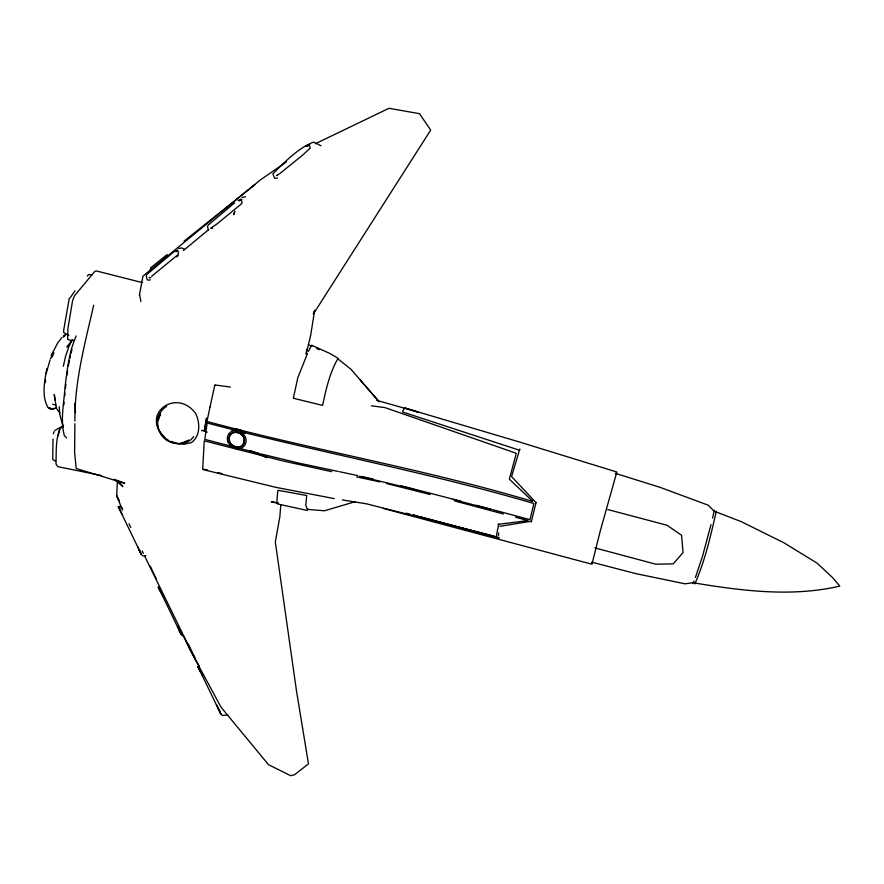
<?xml version="1.0" encoding="UTF-8"?>
<svg xmlns="http://www.w3.org/2000/svg" width="884" height="884" viewBox="0 0 884 884"><rect width="100%" height="100%" fill="white"/><g stroke="black" fill="none" stroke-linecap="round" stroke-linejoin="round"><path stroke-width="1.33" d="M74.897 423.701L74.599 452.221L76.223 468.531L124.732 483.283L115.307 479.692M74.919 420.983C74.455 381.678 85.008 343.246 93.693 305.19M53.018 439.039L52.731 459.404L55.637 461.315M45.427 382.474L45.515 379.888M150.446 271.057L150.578 267.874L167.153 254.559M244.537 439.591L242.967 444.785M202.712 468.94L204.237 440.829L282.537 460.862L331.776 471.691M117.395 481.349L116.655 495.648L122.522 510.156M280.792 504.775L279.863 516.654L275.322 541.969L296.416 690.371L308.461 763.853L294.571 774.738L290.659 775.71L268.46 764.638L221.066 707.255L195.298 659.597L144.556 555.87M277.764 491.062L276.803 502.51L277.565 503.968L307.212 510.433M496.333 536.047L498.742 524.057M63.858 404.905L64.101 402.331M64.687 395.91L64.93 393.347M498.366 535.859L498.653 532.942M306.737 349.169L306.207 354.086L310.66 335.356L314.671 310.207L313.301 314.096L430.674 130.114L419.502 113.682L389.015 108.29L315.301 143.76M65.482 388.109L65.913 384.164M716.327 511.129C710.692 535.726 705.045 560.788 694.835 583.915M67.051 375.004L67.604 371.103M206.922 432.011L204.27 431.182L206.536 418.243L204.27 431.182L206.779 432.243M74.665 405.756L75.107 403.325L75.449 412.795M592.291 562.832L600.258 530.975L616.468 473.404M46.808 368.595C44.675 381.092 41.316 395.944 48.023 407.612L50.211 408.905L53.471 409.06L56.609 407.48M68.333 365.899L69.339 360.948M69.847 358.473L70.344 355.998M531.24 522.057L536.08 502.388M209.983 407.06L206.978 421.469C314.781 450.431 424.994 469.249 532.046 501.25L532.654 501.261L509.339 479.194L516.245 453.492M293.366 398.143L297.786 377.777L307.444 353.611M210.038 406.916L214.845 384.971M58.211 435.856L59.582 429.734L62.93 425.624M63.316 366.285L65.637 356.086L68.985 346.34L72.355 339.567M616.325 474.288L616.855 472.023L518.599 441.746L404.64 407.944L402.938 410.684L402.673 412.021L519.505 450.254L519.781 449.028L511.77 475.912M712.581 518.135L714.283 510.245L713.708 510.543M158.313 420.143L160.579 413.867C154.037 423.403 159.186 437.359 169.507 441.757C174.004 443.768 179.176 444.055 183.905 442.685C195.718 436.718 183.618 443.138 181.563 442.718M46.178 373.556L50.012 360.097M711.012 524.632L702.393 556.677L695.41 577.418M69.25 298.372L63.615 330.539L63.814 332.738L68.897 335.445M70.853 353.534L71.991 349.766M53.383 433.801L54.079 431.624M234.448 212.403L233.663 214.735L234.989 211.188M52.233 356.981L53.891 352.705M195.574 413.414C176.756 387.568 139.794 413.601 164.778 437.635M59.582 429.734C55.493 440.486 56.377 452.575 55.979 463.945L57.814 466.686L101.317 475.47M76.245 335.942C69.007 351.721 67.328 369.302 65.084 386.308C64.101 402.574 60.112 419.414 64.322 435.514L66.587 437.911M308.472 351.313L311.599 345.191L330.24 353.633L338.285 358.473M592.214 563.561L591.937 564.158L578.49 560.655L383.336 508.444M51.095 355.556L57.571 343.191L61.77 337.589M50.432 358.871L51.935 355.744M694.051 581.142L692.669 583.573L692.537 582.799M230.746 434.121L229.044 437.613L229.641 441.326M70.046 297.886L74.974 290.891M71.902 340.484L66.952 347.081L70.101 343.191M193.651 436.563C188.734 444.022 178.248 445.459 170.568 441.724M87.284 276.117L88.577 274.581L92.389 274.67M63.228 337.235L65.096 335.577M176.69 256.901L178.181 255.587M183.419 250.515L208.801 229.52M234.68 202.779L208.502 224.823L207.42 226.47L208.425 230.061M254.857 184.634L184.06 241.166M175.761 250.227L147.285 274.051L146.236 275.642L147.031 279.267L147.65 280.106L150.402 279.919M151.628 276.272L177.927 254.747L178.557 253.586L177.551 250.139L174.922 251.465M166.678 406.308C158.523 411.292 154.556 422.143 159.319 430.817M305.676 146.291L308.814 144.611L310.295 147.971L303.068 154.777L279.488 173.85L276.482 175.452L277.565 175.618M306.759 146.468L309.908 144.777M238.061 200.668L240.934 199.176L242.172 202.591L241.509 203.795L216.867 224.05L210.657 228.216L212.58 228.315M239.111 200.845L241.984 199.353M175.927 251.642L177.695 250.349M54.775 430.585L63.549 425.458M63.305 336.031L65.924 334.196M286.361 161.96L260.382 179.916L142.976 276.117L139.363 295.223M159.087 586.622L158.324 587.153L163.153 596.512M198.69 666.171L197.928 666.68L200.977 672.547M337.986 359.368L337.235 359.722C329.489 373.844 325.92 389.767 322.583 405.391L293.543 398.275M355.456 501.615L324.461 510.775L307.72 509.405M515.416 452.973L385.026 407.623L371.335 405.8M308.571 509.328L307.466 509.571L305.798 505.537L306.66 495.493L278.084 490.3M54.2 408.397L51.106 409.038L48.487 407.535L52.278 408.894M242.072 197.43L245.465 196.834M178.667 248.437L181.828 247.951L184.237 249.111M531.505 521.162L499.88 526.334M693.001 582.733L685.023 583.805L635.673 573.594L591.716 562.158M498.023 524.367L527.914 520.588L515.593 517.25M227.917 714.847L222.514 715.499L220.238 713.178M145.816 555.671L143.086 555.981L141.396 554.544L139.131 550.047M277.465 178.126L274.736 178.336L272.858 173.872C284.703 162.059 298.007 148.125 313.621 142.092L321.002 145.772M149.926 277.51L149.12 277.532L150.921 277.675M74.024 340.462L69.902 340.263L67.637 339.169L67.957 328.251L72.61 300.483L74.532 295.764L94.809 271.388L96.356 270.935L142.169 282.571M215.309 385.026L230.359 387.037M334.34 498.642L275.83 487.327L203.077 469.603M342.34 499.935L366.352 503.792L494.189 536.168M694.349 582.965C742.184 590.877 791.998 597.264 839.8 586.081L832.551 577.606L817.214 563.23L783.964 542.809L741.455 521.726L714.139 511.151L708.139 505.173L659.906 487.294L615.253 473.327M278.493 503.04L271.311 501.803L277.62 502.996M338.185 471.437L299.322 463.216L261.167 453.989M202.237 430.475C200.469 431.149 203.607 429.856 204.425 430.95M339.478 471.713L357.589 475.581M356.606 476.896L380.076 481.924M361.446 476.443L373.026 479.04M359.28 476.255L415.513 489.703M203.839 469.139L207.696 470.089M217.983 472.62L221.829 473.57M386.507 483.493L430.121 494.521M401.137 485.791L413.856 489.018M415.126 489.338L460.962 501.228M237.332 430.817L207.154 423.027L204.801 439.381L234.824 447.16M239.84 431.469C337.776 455.812 436.961 475.006 533.881 503.504L529.958 519.682L492.841 509.703M237.332 447.801L259.907 453.669M453.138 499.438L491.139 509.516M454.486 500.919L503.339 513.958M406.22 513.162L410.209 514.223M412.872 514.93L499.383 537.925M476.255 505.272L491.559 509.361M413.325 514.963L417.314 516.035M419.977 516.742L479.868 532.754M482.531 533.472L490.509 535.605M493.173 536.312L498.499 537.737M376.65 400.33L418.077 412.077L404.64 407.944M607.805 509.549L666.945 525.229L681.553 535.262L683.067 552.577L673.199 563.881L655.762 564.202L594.921 547.903M52.587 404.22L55.78 405.093M120.533 509.991L118.312 506.808L119.086 506.278L122.633 508.366M159.639 589.982L160.534 590.313M200.127 669.829L199.232 669.486L200.48 671.906L197.928 666.68L220.845 714.062L216.47 704.537M171.22 441.359L175.916 443.271L184.27 444.232L191.452 442.597C200.491 435.978 200.204 422.651 195.629 413.491M249.929 450.431L266.051 457.227M252.481 451.404L267.322 457.724M308.45 344.76L311.975 346.307M316.549 348.362L319.19 349.744M169.408 441.061L163.982 437.204L160.004 431.944M338.716 359.523L350.97 369.258L378.451 400.96M114.124 479.25L122.898 486.576L119.926 483.029M182.999 636.149L180.679 633.762L179.132 630.358M59.88 413.06L56.421 408.32L54.233 394.507L55.04 400.076M536.036 502.709L511.659 476.598M360.307 380.219L379.302 401.911M199.121 665.995L190.336 650.414L183.264 635.563M193.607 655.055L194.933 657.464M220.127 711.023L220.436 711.598M180.579 631.596L180.911 632.226M177.441 626.369L181.319 634.712L158.324 587.153L160.28 591.153M137.65 546.467L141.396 554.544L118.312 506.808L122.644 515.195M139.009 549.649L140.081 551.704M178.822 629.585L180.016 631.883M218.237 708.714L219.541 711.255M201.541 673.652L202.668 675.873M129.02 523.792L130.81 527.494M142.169 550.931L143.363 553.395M188.237 643.939L193.01 653.817M150.258 566.224L156.148 578.6M63.361 427.237L59.769 414.519L59.272 406.651M139.55 294.471L140.899 301.532M238.459 448.763A10.696 9.326 36.3 0 1 230.934 445.812M233.431 429.425A10.696 9.326 36.3 0 1 244.89 433.403M231.597 431.094A9.812 8.564 36.3 0 1 243.056 432.641M228.923 437.746C227.232 446.564 242.404 451.381 244.327 441.768C246.061 432.928 230.812 428.088 228.923 437.746M119.042 500.587L116.655 495.648L119.02 500.598M229.486 441.47A8.122 7.083 36.3 0 0 242.813 444.983A8.122 7.083 36.3 0 0 237.829 432.453A8.122 7.083 36.3 0 0 229.486 441.47M227.984 441.845A9.823 8.564 36.3 0 0 244.095 446.1A9.823 8.564 36.3 0 0 238.072 430.939A9.823 8.564 36.3 0 0 227.984 441.845"/></g></svg>
